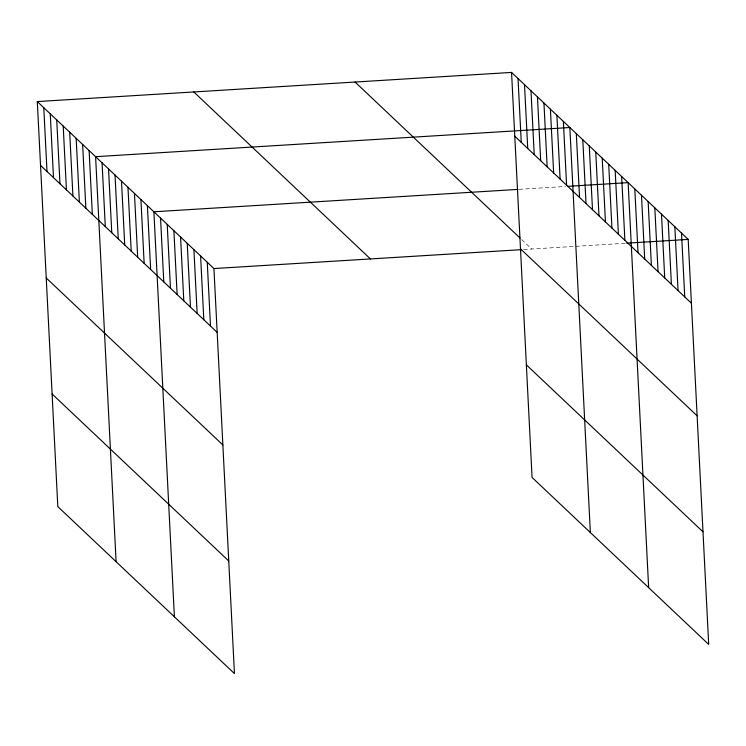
<?xml version="1.0" encoding="UTF-8"?>
<svg xmlns="http://www.w3.org/2000/svg" width="746" height="746" viewBox="0 0 746 746"><rect width="100%" height="100%" fill="white"/><g stroke="black" fill="none" stroke-linecap="round" stroke-linejoin="round"><path stroke-width="0.56" stroke-dasharray="3.73 2.8" d="M519.16 189.325L565.524 186.472M523.673 249.518L625.577 243.252M521.668 239.559L531.684 249.024"/><path stroke-width="1.12" d="M37.3 101.577L213.934 268.56L234.449 673.582L57.815 506.599L37.3 101.577L511.551 72.418L688.185 239.401L708.7 644.423L532.066 477.44L511.551 72.418M517.994 189.4L153.881 211.789L174.396 616.811M567.846 186.332L628.132 182.63L648.647 587.652M213.934 268.56L521.389 249.658M626.743 243.177L688.185 239.401M514.787 136.229L691.411 303.212M355.049 82.041L519.999 237.983M520.484 248.828L697.118 415.811M526.368 364.841L702.993 531.823M193.801 91.954L370.436 258.937M40.536 165.388L217.161 332.371M46.233 277.988L222.868 444.97M52.117 394L228.742 560.983M681.508 233.097L684.744 296.908M674.841 226.784L678.067 290.595M668.164 220.48L671.4 284.291M661.488 214.167L664.723 277.978M654.82 207.864L658.056 271.675M648.143 201.551L651.379 265.362M641.476 195.247L644.703 259.058M634.799 188.934L638.035 252.745M621.651 176.504L624.887 240.315M615.17 170.386L618.406 234.197M608.699 164.26L611.934 228.071M602.218 158.133L605.454 221.944M595.746 152.016L598.982 215.827M589.265 145.89L592.501 209.701M582.794 139.772L586.03 203.583M576.313 133.646L579.549 197.457M590.356 532.541L569.841 127.519L95.591 156.679L116.106 561.701M563.361 121.402L566.596 185.213M556.889 115.276L560.115 179.087M550.408 109.158L553.644 172.969M543.937 103.032L547.163 166.843M537.456 96.905L540.691 160.716M530.984 90.788L534.211 154.599M524.503 84.662L527.739 148.473M518.032 78.535L521.258 142.355M207.257 262.256L210.493 326.067M200.59 255.943L203.817 319.754M193.913 249.64L197.149 313.451M187.237 243.327L190.472 307.138M180.569 237.023L183.796 300.834M173.893 230.71L177.128 294.521M167.225 224.406L170.452 288.217M160.549 218.093L163.784 281.904M147.4 205.663L150.636 269.474M140.919 199.546L144.155 263.357M134.448 193.419L137.684 257.23M127.967 187.293L131.203 251.104M121.495 181.175L124.731 244.986M115.015 175.049L118.25 238.86M108.543 168.932L111.769 232.743M102.062 162.805L105.298 226.616M89.11 150.561L92.345 214.372M82.638 144.435L85.865 208.246M76.157 138.318L79.393 202.129M69.686 132.191L72.912 196.002M63.205 126.065L66.441 189.876M56.733 119.947L59.96 183.758M50.252 113.821L53.488 177.632M43.781 107.704L47.007 171.515"/></g></svg>
